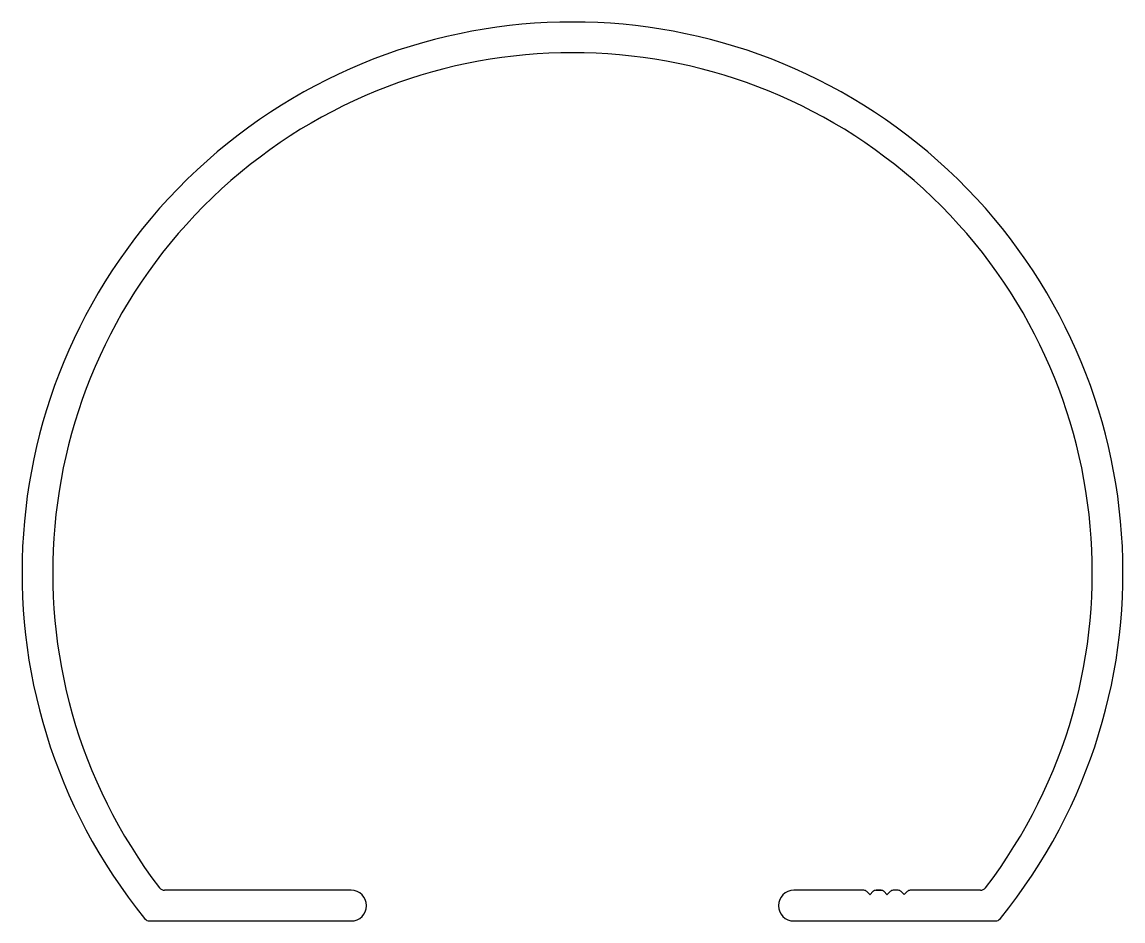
# Model space of a CAD drawing. Extents: x -31 to 33.3, y 1.5 to 54.
import ezdxf

# ---------------------------------------------------------------- set-up
doc = ezdxf.new("R2010")
doc.units = 0
doc.layers.get('0').update_dxf_attribs({"linetype": 'CONTINUOUS'})

msp = doc.modelspace()

# ---------------------------------------------------------------- linework, layer by layer
at = {"color": 7}
for p, q in [((-11.761, 3.273), (-22.652, 3.273)), ((18.151, 3.273), (14.059, 3.273)), ((18.151, 3.273), (18.151, 3.273)), ((18.151, 3.273), (18.151, 3.273)), ((19.151, 3.273), (18.858, 3.273)), ((18.858, 3.273), (19.151, 3.273)), ((19.151, 3.273), (18.858, 3.273)), ((18.858, 3.273), (19.151, 3.273)), ((19.151, 3.273), (18.858, 3.273)), ((20.151, 3.273), (19.858, 3.273)), ((24.95, 3.273), (20.858, 3.273)), ((20.858, 3.273), (20.858, 3.273)), ((18.499, 3.029), (18.328, 3.2)), ((18.681, 3.2), (18.51, 3.029)), ((19.499, 3.029), (19.328, 3.2)), ((19.681, 3.2), (19.51, 3.029)), ((20.499, 3.029), (20.328, 3.2)), ((20.681, 3.2), (20.51, 3.029)), ((-10.871, 2.373), (-10.871, 2.383)), ((13.169, 2.383), (13.169, 2.373)), ((-23.521, 1.483), (-11.761, 1.483)), ((14.059, 1.483), (25.819, 1.483))]:
    msp.add_line(p, q, dxfattribs=at)
for centre, radius, start, end in [((1.149, 21.833), 32.12, 321.01075, 218.98925), ((1.149, 21.833), 30.33, 322.62626, 217.37374), ((-22.652, 3.653), 0.38, 217.37374, 270), ((-11.761, 2.383), 0.89, 0, 90), ((14.059, 2.383), 0.89, 90, 180), ((18.151, 3.023), 0.25, 45, 90), ((18.858, 3.023), 0.25, 90, 135), ((19.151, 3.023), 0.25, 45, 90), ((19.858, 3.023), 0.25, 90, 135), ((20.151, 3.023), 0.25, 45, 90), ((20.858, 3.023), 0.25, 90, 135), ((24.95, 3.653), 0.38, 270, 322.62626), ((18.505, 3.034), 0.008, 225, 315), ((19.505, 3.034), 0.008, 225, 315), ((20.504, 3.034), 0.008, 225, 315), ((-11.761, 2.373), 0.89, 270, 360), ((14.059, 2.373), 0.89, 180, 270), ((-23.521, 1.863), 0.38, 218.98925, 270), ((25.819, 1.863), 0.38, 270, 321.01075)]:
    msp.add_arc(centre, radius, start, end, dxfattribs=at)

doc.saveas('drawing.dxf')
